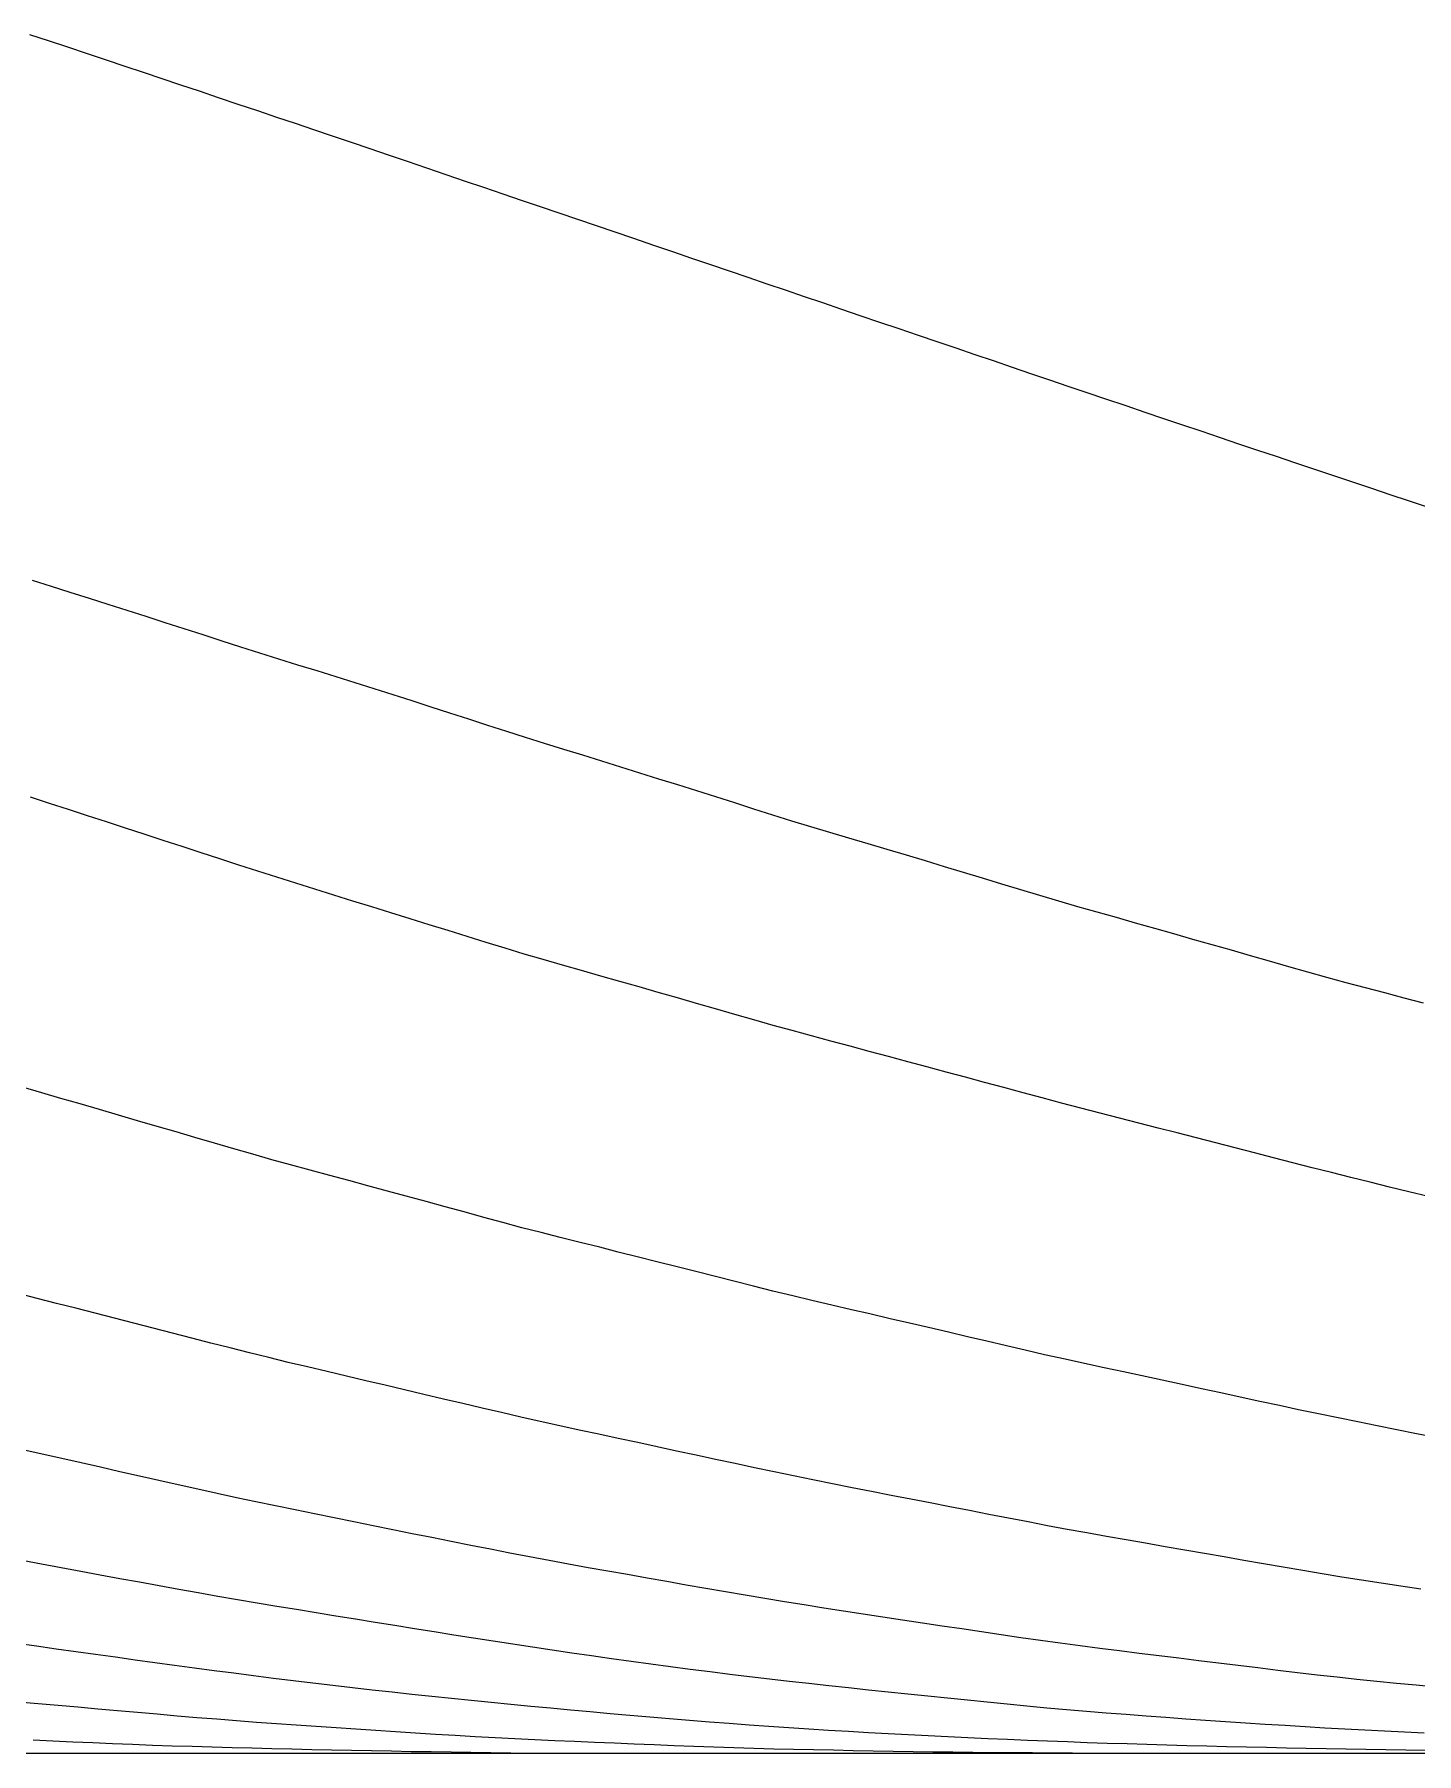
# Model space of a CAD drawing. Extents: x -4 to 218, y -16 to 16.
# Drawn here: x 44.63 to 51.57, y -15.92 to -7.29 of the extents above; entities that cross this region are included whole.
import ezdxf

# ---------------------------------------------------------------- set-up
doc = ezdxf.new("R2010")
doc.units = 0
doc.header["$MEASUREMENT"] = 0
doc.layers.add('Waterlines', color=7, linetype='Continuous')

msp = doc.modelspace()

# ---------------------------------------------------------------- linework, layer by layer
at = {"layer": 'Waterlines', "color": 135}
for points in [[(44.60697, -7.28727), (44.69991, -7.31805), (44.79795, -7.35059), (44.89631, -7.38331), (44.99146, -7.41503), (45.08482, -7.44621), (45.17746, -7.4772), (45.27069, -7.50845), (45.36415, -7.53982), (45.45827, -7.57145), (45.55321, -7.6034), (45.65305, -7.63704), (45.75096, -7.67007), (45.84592, -7.70214), (45.93969, -7.73384), (46.03194, -7.76505), (46.1257, -7.79679), (46.22165, -7.8293), (46.3146, -7.86082), (46.40655, -7.892), (46.50274, -7.92465), (46.60031, -7.95778), (46.69595, -7.99027), (46.79397, -8.02358), (46.88625, -8.05495), (46.98249, -8.08768), (47.07527, -8.11924), (47.1705, -8.15164), (47.26365, -8.18334), (47.35814, -8.21551), (47.45148, -8.24728), (47.54595, -8.27945), (47.63888, -8.31109), (47.73849, -8.34502), (47.83535, -8.378), (47.93034, -8.41035), (48.02472, -8.4425), (48.11977, -8.47487), (48.21276, -8.50654), (48.30849, -8.53914), (48.40014, -8.57035), (48.49593, -8.60296), (48.58775, -8.63422), (48.68363, -8.66686), (48.77565, -8.69818), (48.87436, -8.73176), (48.97093, -8.76462), (49.06833, -8.79774), (49.16223, -8.82967), (49.25715, -8.86193), (49.35184, -8.89411), (49.44457, -8.92561), (49.54, -8.95801), (49.63221, -8.9893), (49.72811, -9.02184), (49.82006, -9.05302), (49.91568, -9.08542), (50.00891, -9.117), (50.11044, -9.15137), (50.20551, -9.18353), (50.30009, -9.2155), (50.39507, -9.24758), (50.4873, -9.27871), (50.58402, -9.31132), (50.67656, -9.34249), (50.77158, -9.37447), (50.86513, -9.40591), (50.95768, -9.43699), (51.05372, -9.46919), (51.15389, -9.50273), (51.2496, -9.53471), (51.34378, -9.56614), (51.43688, -9.59714), (51.53348, -9.62925), (51.62794, -9.66059)], [(51.60452, -12.15236), (51.50789, -12.1266), (51.41136, -12.10088), (51.31458, -12.07511), (51.21781, -12.04936), (51.12043, -12.02339), (51.02502, -11.99619), (50.9288, -11.96875), (50.83262, -11.94132), (50.73669, -11.91397), (50.64053, -11.88657), (50.54437, -11.85918), (50.44803, -11.83176), (50.35192, -11.80443), (50.25579, -11.77712), (50.15937, -11.74978), (50.06322, -11.72259), (49.96675, -11.69546), (49.87035, -11.66831), (49.77432, -11.6405), (49.67866, -11.61192), (49.58297, -11.58298), (49.48745, -11.55396), (49.39168, -11.52484), (49.29601, -11.49579), (49.20018, -11.46676), (49.10472, -11.43796), (49.00885, -11.40921), (48.91291, -11.38062), (48.81703, -11.35217), (48.72088, -11.3237), (48.62497, -11.29528), (48.52935, -11.2668), (48.43361, -11.23788), (48.33774, -11.20803), (48.24285, -11.17753), (48.14758, -11.14679), (48.05276, -11.11654), (47.95733, -11.08634), (47.86195, -11.05632), (47.76636, -11.02633), (47.67101, -10.9965), (47.57569, -10.96675), (47.48001, -10.93696), (47.38462, -10.90734), (47.28875, -10.87767), (47.19285, -10.84819), (47.09745, -10.81875), (47.00247, -10.78826), (46.90736, -10.75737), (46.81254, -10.72652), (46.71736, -10.6956), (46.6223, -10.66482), (46.52725, -10.63419), (46.43191, -10.60367), (46.33646, -10.57336), (46.24097, -10.54333), (46.14558, -10.51355), (46.04983, -10.48384), (45.95433, -10.45432), (45.85888, -10.42482), (45.7632, -10.39509), (45.66795, -10.36488), (45.57293, -10.33383), (45.4781, -10.30282), (45.38296, -10.27204), (45.28781, -10.24146), (45.1927, -10.21099), (45.09738, -10.18054), (45.00185, -10.15008), (44.90691, -10.11985), (44.81128, -10.08944), (44.71638, -10.0593), (44.62064, -10.02895)], [(51.6296, -13.12298), (51.53198, -13.09907), (51.43518, -13.0753), (51.33791, -13.05134), (51.24073, -13.02728), (51.14366, -13.00309), (51.04689, -12.97874), (50.94985, -12.95405), (50.85294, -12.92912), (50.75631, -12.90409), (50.65947, -12.87893), (50.56275, -12.85384), (50.466, -12.82883), (50.36893, -12.80379), (50.27237, -12.7789), (50.1753, -12.75388), (50.07868, -12.72895), (49.98172, -12.70388), (49.88499, -12.67879), (49.78814, -12.65352), (49.69149, -12.62806), (49.59452, -12.6022), (49.49789, -12.57615), (49.40161, -12.55008), (49.30508, -12.52397), (49.2089, -12.49803), (49.11225, -12.47202), (49.01564, -12.44605), (48.91901, -12.42008), (48.82232, -12.3941), (48.72593, -12.36819), (48.62921, -12.34216), (48.53275, -12.31615), (48.43584, -12.28992), (48.33952, -12.26352), (48.24312, -12.23624), (48.14717, -12.20863), (48.05138, -12.18109), (47.95524, -12.15347), (47.8591, -12.12587), (47.763, -12.09829), (47.66696, -12.07074), (47.57072, -12.04314), (47.47451, -12.01555), (47.37845, -11.98802), (47.28222, -11.96045), (47.18587, -11.93287), (47.08931, -11.90529), (46.99414, -11.87618), (46.89839, -11.84654), (46.80317, -11.81704), (46.70787, -11.78751), (46.61229, -11.75788), (46.51677, -11.72827), (46.42125, -11.69863), (46.32566, -11.66897), (46.23026, -11.63934), (46.13461, -11.60961), (46.03906, -11.57987), (45.94338, -11.54997), (45.84807, -11.51998), (45.75286, -11.48963), (45.65747, -11.45874), (45.56245, -11.42763), (45.46749, -11.39646), (45.37281, -11.36543), (45.27785, -11.33439), (45.18272, -11.30338), (45.08761, -11.27243), (44.9925, -11.24153), (44.89741, -11.21066), (44.80223, -11.17979), (44.70703, -11.14894), (44.61205, -11.11818)], [(51.66786, -14.33352), (51.56941, -14.31386), (51.47079, -14.2941), (51.37256, -14.27436), (51.27487, -14.25462), (51.17684, -14.23466), (51.07743, -14.2142), (50.97716, -14.1932), (50.88266, -14.17306), (50.78358, -14.1517), (50.68415, -14.13019), (50.58741, -14.10926), (50.49134, -14.08849), (50.39316, -14.06726), (50.29301, -14.0456), (50.19348, -14.02406), (50.09924, -14.00365), (50.00187, -13.98253), (49.90356, -13.96117), (49.80599, -13.93988), (49.70288, -13.9171), (49.60525, -13.89459), (49.51157, -13.87263), (49.41251, -13.84947), (49.31575, -13.82689), (49.22084, -13.80475), (49.12022, -13.78129), (49.02489, -13.75908), (48.92769, -13.73643), (48.82614, -13.71277), (48.73317, -13.69111), (48.63444, -13.6681), (48.53435, -13.64478), (48.43819, -13.62234), (48.33884, -13.59789), (48.24164, -13.57321), (48.1488, -13.54969), (48.05108, -13.52497), (47.95148, -13.49979), (47.85775, -13.4761), (47.75647, -13.45052), (47.66386, -13.42714), (47.56234, -13.40152), (47.46904, -13.37799), (47.37072, -13.3532), (47.27099, -13.3281), (47.17463, -13.30388), (47.07878, -13.27965), (46.98347, -13.25375), (46.88724, -13.22754), (46.78825, -13.20056), (46.69252, -13.17447), (46.59715, -13.14847), (46.49741, -13.12129), (46.40444, -13.09594), (46.30452, -13.06872), (46.2103, -13.04305), (46.11347, -13.01668), (46.01482, -12.98983), (45.91749, -12.96339), (45.82349, -12.93789), (45.72693, -12.91068), (45.63166, -12.88311), (45.5345, -12.85486), (45.43686, -12.82643), (45.34208, -12.7988), (45.24684, -12.77102), (45.14888, -12.74244), (45.0539, -12.71472), (44.95797, -12.68672), (44.86012, -12.65817), (44.76328, -12.62993), (44.66782, -12.60211), (44.57178, -12.57408)], [(51.59137, -15.0947), (51.49236, -15.07975), (51.39329, -15.0647), (51.29453, -15.0494), (51.19587, -15.03359), (51.09717, -15.01727), (50.99897, -15.0007), (50.90027, -14.98386), (50.80151, -14.96688), (50.70291, -14.94985), (50.60459, -14.93281), (50.50616, -14.91571), (50.40731, -14.8985), (50.30892, -14.88137), (50.21028, -14.8642), (50.11169, -14.84702), (50.01301, -14.82968), (49.91486, -14.81213), (49.81656, -14.79412), (49.71831, -14.77573), (49.6199, -14.757), (49.52181, -14.73815), (49.42361, -14.71915), (49.32542, -14.70007), (49.22749, -14.68098), (49.12911, -14.66176), (49.03091, -14.64258), (48.93278, -14.62343), (48.83449, -14.60427), (48.73654, -14.58511), (48.63826, -14.56567), (48.54012, -14.54593), (48.4424, -14.52591), (48.34436, -14.50546), (48.24668, -14.48484), (48.14893, -14.46402), (48.05107, -14.44306), (47.95332, -14.42204), (47.8555, -14.40094), (47.75791, -14.37987), (47.65992, -14.35872), (47.56209, -14.33766), (47.46419, -14.31665), (47.36662, -14.29563), (47.26892, -14.27431), (47.17109, -14.25256), (47.07364, -14.23048), (46.9762, -14.20805), (46.87902, -14.18545), (46.78167, -14.16266), (46.68426, -14.13975), (46.58693, -14.11678), (46.4896, -14.09376), (46.39239, -14.07074), (46.29467, -14.0476), (46.1976, -14.02464), (46.10005, -14.00166), (46.00279, -13.9788), (45.90553, -13.95569), (45.80811, -13.932), (45.7113, -13.90792), (45.61432, -13.88344), (45.51751, -13.8588), (45.42059, -13.83401), (45.32371, -13.80913), (45.22693, -13.78423), (45.13039, -13.75934), (45.03307, -13.73423), (44.93641, -13.70928), (44.83939, -13.68426), (44.74263, -13.65936), (44.64563, -13.63451), (44.54866, -13.60956)], [(51.66896, -15.58682), (51.56927, -15.57712), (51.4697, -15.56758), (51.3702, -15.55791), (51.27079, -15.5477), (51.17147, -15.53687), (51.07198, -15.52556), (50.97264, -15.51396), (50.87366, -15.5022), (50.77431, -15.49027), (50.67508, -15.47825), (50.57562, -15.46611), (50.47665, -15.45395), (50.37733, -15.44168), (50.27798, -15.42934), (50.17855, -15.41692), (50.0794, -15.40446), (49.98016, -15.3919), (49.88091, -15.37923), (49.78146, -15.36635), (49.68235, -15.35301), (49.5834, -15.33841), (49.48444, -15.32361), (49.38568, -15.30896), (49.28708, -15.29434), (49.18802, -15.27961), (49.0891, -15.26484), (48.99026, -15.25001), (48.89146, -15.23509), (48.79252, -15.22003), (48.69353, -15.20482), (48.59458, -15.18944), (48.49593, -15.1739), (48.39718, -15.15806), (48.29806, -15.14182), (48.19978, -15.12536), (48.10109, -15.10848), (48.00271, -15.09133), (47.9039, -15.07383), (47.80548, -15.05624), (47.70689, -15.03862), (47.6088, -15.02132), (47.51014, -15.00408), (47.41137, -14.98667), (47.31305, -14.96895), (47.21489, -14.95082), (47.11684, -14.93228), (47.01865, -14.91335), (46.92052, -14.89417), (46.82228, -14.87478), (46.72421, -14.85528), (46.62594, -14.83563), (46.52795, -14.81596), (46.43001, -14.79622), (46.33201, -14.77641), (46.23398, -14.75655), (46.13596, -14.73666), (46.03778, -14.7167), (45.93987, -14.6968), (45.84155, -14.67687), (45.74327, -14.6568), (45.64628, -14.63545), (45.54873, -14.61378), (45.45128, -14.59205), (45.35339, -14.57017), (45.2559, -14.54835), (45.15824, -14.52645), (45.06065, -14.50453), (44.96305, -14.48258), (44.86547, -14.4606), (44.76793, -14.43858), (44.67041, -14.41651), (44.57293, -14.39439)], [(51.60946, -15.81836), (51.50972, -15.81342), (51.40967, -15.8083), (51.3102, -15.80302), (51.21011, -15.79753), (51.11045, -15.79186), (51.01054, -15.78596), (50.91061, -15.77985), (50.81101, -15.77356), (50.71099, -15.76706), (50.61115, -15.76039), (50.51146, -15.75354), (50.41172, -15.74652), (50.31207, -15.73932), (50.21237, -15.73193), (50.11224, -15.72431), (50.01249, -15.71651), (49.91301, -15.70849), (49.8134, -15.70017), (49.71363, -15.69145), (49.61387, -15.68222), (49.51432, -15.67244), (49.41482, -15.66228), (49.31551, -15.65206), (49.21603, -15.64192), (49.11655, -15.63182), (49.0171, -15.62168), (48.9176, -15.61145), (48.81826, -15.60111), (48.71897, -15.59061), (48.61948, -15.57991), (48.52001, -15.569), (48.42048, -15.55782), (48.32125, -15.54639), (48.22194, -15.53465), (48.12254, -15.52258), (48.02337, -15.51023), (47.924, -15.49753), (47.82501, -15.48457), (47.72597, -15.47129), (47.62672, -15.4577), (47.52783, -15.44386), (47.42865, -15.42971), (47.32977, -15.41535), (47.23093, -15.40075), (47.13193, -15.3859), (47.03293, -15.37084), (46.93454, -15.35567), (46.83553, -15.34026), (46.73656, -15.3247), (46.63795, -15.30909), (46.53926, -15.29336), (46.44057, -15.27753), (46.34168, -15.2616), (46.24287, -15.24559), (46.14407, -15.22953), (46.04544, -15.21344), (45.94653, -15.19726), (45.84763, -15.1811), (45.74871, -15.16501), (45.6506, -15.1481), (45.5523, -15.13079), (45.45398, -15.11331), (45.35557, -15.09567), (45.25727, -15.07793), (45.15867, -15.06001), (45.06038, -15.04203), (44.96194, -15.0239), (44.86373, -15.00569), (44.76517, -14.98729), (44.66702, -14.96882), (44.56873, -14.95018)], [(51.61669, -15.90386), (51.51663, -15.90243), (51.41652, -15.90094), (51.31659, -15.89937), (51.21693, -15.89772), (51.11683, -15.89598), (51.01656, -15.89414), (50.91686, -15.8922), (50.81666, -15.89014), (50.71697, -15.88797), (50.61674, -15.88566), (50.51678, -15.88323), (50.41703, -15.88065), (50.31672, -15.87791), (50.21676, -15.87503), (50.11701, -15.87199), (50.01688, -15.86878), (49.91706, -15.86541), (49.8172, -15.86187), (49.71697, -15.85813), (49.61752, -15.85423), (49.51724, -15.85011), (49.4172, -15.84581), (49.31752, -15.84131), (49.21759, -15.8366), (49.1176, -15.83167), (49.01797, -15.82654), (48.918, -15.82116), (48.81818, -15.81555), (48.7183, -15.80969), (48.61831, -15.80358), (48.5189, -15.79726), (48.41895, -15.79064), (48.31885, -15.78376), (48.21947, -15.77666), (48.11965, -15.76927), (48.02007, -15.76165), (47.92011, -15.75376), (47.82041, -15.74566), (47.7209, -15.73736), (47.62119, -15.72883), (47.52155, -15.72011), (47.42197, -15.7112), (47.32212, -15.70208), (47.22298, -15.69284), (47.12304, -15.68335), (47.02362, -15.67375), (46.92389, -15.66395), (46.82446, -15.65401), (46.72513, -15.64389), (46.62567, -15.63355), (46.52639, -15.62301), (46.42692, -15.61222), (46.32742, -15.60119), (46.22808, -15.58992), (46.12885, -15.57842), (46.02955, -15.56664), (45.9305, -15.55464), (45.83077, -15.5423), (45.73174, -15.52979), (45.6326, -15.51701), (45.5334, -15.504), (45.43431, -15.49082), (45.33512, -15.47746), (45.23618, -15.464), (45.13702, -15.45039), (45.03783, -15.43666), (44.93844, -15.42282), (44.83956, -15.40899), (44.74069, -15.39513), (44.64138, -15.38123), (44.54208, -15.36751)], [(51.64251, -15.92031), (51.54307, -15.92031), (51.44293, -15.92031), (51.34297, -15.92031), (51.24275, -15.92031), (51.1428, -15.92031), (51.04282, -15.92031), (50.94273, -15.92031), (50.84261, -15.92031), (50.74281, -15.92031), (50.64272, -15.92031), (50.54277, -15.92031), (50.44279, -15.92031), (50.34261, -15.92031), (50.24273, -15.92031), (50.14266, -15.92031), (50.03591, -15.92031), (49.94269, -15.91957), (49.84274, -15.91878), (49.74255, -15.91799), (49.64231, -15.9172), (49.54229, -15.91642), (49.44231, -15.91565), (49.34207, -15.91478), (49.2425, -15.9137), (49.14252, -15.91235), (49.04224, -15.91082), (48.94258, -15.90917), (48.84255, -15.90742), (48.74233, -15.90557), (48.64281, -15.90364), (48.54288, -15.9016), (48.44274, -15.89944), (48.34283, -15.89714), (48.24246, -15.89464), (48.14273, -15.89185), (48.04259, -15.88862), (47.94262, -15.88494), (47.84273, -15.88092), (47.74289, -15.8768), (47.64291, -15.87269), (47.54314, -15.86857), (47.4431, -15.86439), (47.34331, -15.86013), (47.24316, -15.85574), (47.14339, -15.85118), (47.04348, -15.84633), (46.94378, -15.84114), (46.84388, -15.8356), (46.74383, -15.82975), (46.64418, -15.82373), (46.54453, -15.81755), (46.44455, -15.81123), (46.34497, -15.8048), (46.24482, -15.79822), (46.14548, -15.79156), (46.04554, -15.78473), (45.94561, -15.77775), (45.84624, -15.77065), (45.74639, -15.76332), (45.6464, -15.75575), (45.54688, -15.74794), (45.44719, -15.73983), (45.34738, -15.73145), (45.24773, -15.72285), (45.14818, -15.71408), (45.04855, -15.70521), (44.94876, -15.69634), (44.84922, -15.68766), (44.74954, -15.67906), (44.65017, -15.67037), (44.55046, -15.66138)], [(51.62336, -15.92031), (51.52318, -15.92031), (51.42336, -15.92031), (51.32331, -15.92031), (51.22316, -15.92031), (51.12349, -15.92031), (51.02343, -15.92031), (50.92347, -15.92031), (50.82335, -15.92031), (50.72329, -15.92031), (50.62335, -15.92031), (50.52332, -15.92031), (50.42348, -15.92031), (50.32337, -15.92031), (50.22332, -15.92031), (50.12334, -15.92031), (50.02343, -15.92031), (49.92337, -15.92031), (49.82319, -15.92031), (49.7235, -15.92031), (49.62337, -15.92031), (49.52308, -15.92031), (49.42328, -15.92031), (49.32322, -15.92031), (49.22292, -15.92031), (49.12338, -15.92031), (49.02313, -15.92031), (48.92305, -15.92031), (48.82322, -15.92031), (48.72313, -15.92031), (48.62313, -15.92031), (48.52312, -15.92031), (48.423, -15.92031), (48.32335, -15.92031), (48.22316, -15.92031), (48.12325, -15.92031), (48.0232, -15.92031), (47.92324, -15.92031), (47.82326, -15.92031), (47.72319, -15.92031), (47.62307, -15.92031), (47.52308, -15.92031), (47.4231, -15.92031), (47.32303, -15.92031), (47.22299, -15.92031), (47.18555, -15.92031), (47.12248, -15.91926), (47.02266, -15.91776), (46.92268, -15.91639), (46.82289, -15.91504), (46.7229, -15.91363), (46.62327, -15.91214), (46.52304, -15.91055), (46.4231, -15.90884), (46.32309, -15.907), (46.22311, -15.90501), (46.12329, -15.90288), (46.02312, -15.9006), (45.92345, -15.89823), (45.82341, -15.89575), (45.72326, -15.8932), (45.62336, -15.89059), (45.52302, -15.88792), (45.42301, -15.88526), (45.32264, -15.8827), (45.22308, -15.87948), (45.12306, -15.87515), (45.02335, -15.87079), (44.92379, -15.86649), (44.82378, -15.86216), (44.72395, -15.8578), (44.62399, -15.85338)], [(51.65994, -15.92031), (51.55956, -15.92031), (51.45944, -15.92031), (51.3591, -15.92031), (51.25917, -15.92031), (51.15884, -15.92031), (51.0597, -15.92031), (50.95906, -15.92031), (50.8587, -15.92031), (50.75893, -15.92031), (50.65869, -15.92031), (50.55815, -15.92031), (50.4579, -15.92031), (50.35827, -15.92031), (50.25855, -15.92031), (50.15852, -15.92031), (50.05753, -15.92031), (49.95818, -15.92031), (49.85821, -15.92031), (49.75794, -15.92031), (49.65826, -15.92031), (49.5579, -15.92031), (49.45795, -15.92031), (49.35819, -15.92031), (49.25813, -15.92031), (49.15807, -15.92031), (49.05814, -15.92031), (48.95787, -15.92031), (48.85756, -15.92031), (48.75743, -15.92031), (48.65754, -15.92031), (48.55754, -15.92031), (48.45748, -15.92031), (48.35687, -15.92031), (48.25705, -15.92031), (48.15734, -15.92031), (48.05703, -15.92031), (47.95709, -15.92031), (47.85683, -15.92031), (47.75703, -15.92031), (47.65699, -15.92031), (47.5566, -15.92031), (47.4571, -15.92031), (47.35661, -15.92031), (47.25692, -15.92031), (47.15675, -15.92031), (47.05636, -15.92031), (46.95592, -15.92031), (46.85645, -15.92031), (46.7566, -15.92031), (46.65628, -15.92031), (46.55647, -15.92031), (46.45609, -15.92031), (46.35608, -15.92031), (46.25613, -15.92031), (46.15595, -15.92031), (46.05625, -15.92031), (45.95589, -15.92031), (45.85588, -15.92031), (45.75558, -15.92031), (45.65557, -15.92031), (45.55545, -15.92031), (45.45547, -15.92031), (45.35571, -15.92031), (45.25537, -15.92031), (45.15547, -15.92031), (45.05527, -15.92031), (44.95538, -15.92031), (44.85502, -15.92031), (44.755, -15.92031), (44.65522, -15.92031), (44.55507, -15.92031)], [(51.6587, -15.92031), (51.55875, -15.92031), (51.45993, -15.92031), (51.35911, -15.92031), (51.25847, -15.92031), (51.15835, -15.92031), (51.05911, -15.92031), (50.9591, -15.92031), (50.85839, -15.92031), (50.75815, -15.92031), (50.65823, -15.92031), (50.55891, -15.92031), (50.45843, -15.92031), (50.35795, -15.92031), (50.25868, -15.92031), (50.15822, -15.92031), (50.05828, -15.92031), (49.95779, -15.92031), (49.85764, -15.92031), (49.75839, -15.92031), (49.65798, -15.92031), (49.55742, -15.92031), (49.45769, -15.92031), (49.35743, -15.92031), (49.25792, -15.92031), (49.15733, -15.92031), (49.057, -15.92031), (48.9577, -15.92031), (48.85775, -15.92031), (48.75748, -15.92031), (48.65654, -15.92031), (48.55728, -15.92031), (48.45756, -15.92031), (48.35739, -15.92031), (48.25663, -15.92031), (48.15596, -15.92031), (48.05696, -15.92031), (47.95708, -15.92031), (47.85651, -15.92031), (47.75642, -15.92031), (47.65617, -15.92031), (47.55708, -15.92031), (47.45649, -15.92031), (47.35592, -15.92031), (47.25698, -15.92031), (47.1566, -15.92031), (47.05639, -15.92031), (46.95544, -15.92031), (46.85617, -15.92031), (46.75737, -15.92031), (46.65614, -15.92031), (46.55564, -15.92031), (46.45493, -15.92031), (46.35586, -15.92031), (46.25648, -15.92031), (46.15555, -15.92031), (46.0552, -15.92031), (45.95481, -15.92031), (45.85591, -15.92031), (45.75546, -15.92031), (45.65508, -15.92031), (45.55553, -15.92031), (45.45509, -15.92031), (45.35525, -15.92031), (45.25485, -15.92031), (45.15467, -15.92031), (45.05622, -15.92031), (44.95521, -15.92031), (44.8546, -15.92031), (44.75439, -15.92031), (44.65438, -15.92031), (44.55515, -15.92031)], [(51.65915, -15.92031), (51.55906, -15.92031), (51.45909, -15.92031), (51.35931, -15.92031), (51.25906, -15.92031), (51.15934, -15.92031), (51.05928, -15.92031), (50.95916, -15.92031), (50.8591, -15.92031), (50.75917, -15.92031), (50.65914, -15.92031), (50.55925, -15.92031), (50.45916, -15.92031), (50.3592, -15.92031), (50.25915, -15.92031), (50.15926, -15.92031), (50.05917, -15.92031), (49.95911, -15.92031), (49.85908, -15.92031), (49.75915, -15.92031), (49.65898, -15.92031), (49.55929, -15.92031), (49.45905, -15.92031), (49.35895, -15.92031), (49.25924, -15.92031), (49.15908, -15.92031), (49.059, -15.92031), (48.95904, -15.92031), (48.85912, -15.92031), (48.7593, -15.92031), (48.65913, -15.92031), (48.55917, -15.92031), (48.45893, -15.92031), (48.35908, -15.92031), (48.25908, -15.92031), (48.15897, -15.92031), (48.05909, -15.92031), (47.95912, -15.92031), (47.85915, -15.92031), (47.75909, -15.92031), (47.65887, -15.92031), (47.55906, -15.92031), (47.45877, -15.92031), (47.35888, -15.92031), (47.25908, -15.92031), (47.15875, -15.92031), (47.05858, -15.92031), (46.95872, -15.92031), (46.85857, -15.92031), (46.75854, -15.92031), (46.65862, -15.92031), (46.55875, -15.92031), (46.45869, -15.92031), (46.35868, -15.92031), (46.25884, -15.92031), (46.15869, -15.92031), (46.05892, -15.92031), (45.95911, -15.92031), (45.85865, -15.92031), (45.75894, -15.92031), (45.65905, -15.92031), (45.55918, -15.92031), (45.45902, -15.92031), (45.35886, -15.92031), (45.25908, -15.92031), (45.15899, -15.92031), (45.05898, -15.92031), (44.95903, -15.92031), (44.85904, -15.92031), (44.75883, -15.92031), (44.65886, -15.92031), (44.55899, -15.92031)], [(51.66107, -15.92031), (51.56088, -15.92031), (51.46071, -15.92031), (51.36119, -15.92031), (51.26094, -15.92031), (51.16078, -15.92031), (51.06081, -15.92031), (50.96067, -15.92031), (50.86066, -15.92031), (50.76039, -15.92031), (50.66035, -15.92031), (50.5606, -15.92031), (50.46046, -15.92031), (50.36071, -15.92031), (50.26083, -15.92031), (50.16047, -15.92031), (50.06066, -15.92031), (49.96054, -15.92031), (49.86055, -15.92031), (49.76095, -15.92031), (49.66047, -15.92031), (49.56131, -15.92031), (49.46097, -15.92031), (49.36067, -15.92031), (49.26081, -15.92031), (49.16127, -15.92031), (49.06097, -15.92031), (48.9606, -15.92031), (48.86127, -15.92031), (48.76084, -15.92031), (48.6609, -15.92031), (48.56096, -15.92031), (48.46099, -15.92031), (48.36095, -15.92031), (48.26038, -15.92031), (48.16092, -15.92031), (48.06092, -15.92031), (47.96094, -15.92031), (47.86076, -15.92031), (47.76075, -15.92031), (47.66087, -15.92031), (47.56055, -15.92031), (47.46104, -15.92031), (47.36067, -15.92031), (47.26091, -15.92031), (47.16066, -15.92031), (47.06096, -15.92031), (46.9609, -15.92031), (46.86081, -15.92031), (46.7606, -15.92031), (46.66084, -15.92031), (46.56092, -15.92031), (46.46067, -15.92031), (46.36081, -15.92031), (46.26054, -15.92031), (46.16106, -15.92031), (46.06077, -15.92031), (45.96098, -15.92031), (45.86063, -15.92031), (45.76099, -15.92031), (45.66092, -15.92031), (45.56053, -15.92031), (45.46137, -15.92031), (45.36097, -15.92031), (45.26077, -15.92031), (45.16082, -15.92031), (45.06128, -15.92031), (44.96097, -15.92031), (44.86087, -15.92031), (44.76047, -15.92031), (44.6608, -15.92031), (44.56087, -15.92031)], [(51.57843, -15.92031), (51.47829, -15.92031), (51.37799, -15.92031), (51.27887, -15.92031), (51.17844, -15.92031), (51.07795, -15.92031), (50.97762, -15.92031), (50.8778, -15.92031), (50.77829, -15.92031), (50.6776, -15.92031), (50.57715, -15.92031), (50.47853, -15.92031), (50.37788, -15.92031), (50.27728, -15.92031), (50.17665, -15.92031), (50.07788, -15.92031), (49.97781, -15.92031), (49.87728, -15.92031), (49.77766, -15.92031), (49.6778, -15.92031), (49.5772, -15.92031), (49.47705, -15.92031), (49.37658, -15.92031), (49.27756, -15.92031), (49.17684, -15.92031), (49.07721, -15.92031), (48.97844, -15.92031), (48.87737, -15.92031), (48.77642, -15.92031), (48.67677, -15.92031), (48.57748, -15.92031), (48.47723, -15.92031), (48.37609, -15.92031), (48.27689, -15.92031), (48.17746, -15.92031), (48.07677, -15.92031), (47.97606, -15.92031), (47.87583, -15.92031), (47.77691, -15.92031), (47.67628, -15.92031), (47.57621, -15.92031), (47.47733, -15.92031), (47.37664, -15.92031), (47.27587, -15.92031), (47.17641, -15.92031), (47.0766, -15.92031), (46.9762, -15.92031), (46.87539, -15.92031), (46.77621, -15.92031), (46.67723, -15.92031), (46.5761, -15.92031), (46.47522, -15.92031), (46.37552, -15.92031), (46.27658, -15.92031), (46.17584, -15.92031), (46.07501, -15.92031), (45.97593, -15.92031), (45.87638, -15.92031), (45.77517, -15.92031), (45.67575, -15.92031), (45.57575, -15.92031), (45.47589, -15.92031), (45.37501, -15.92031), (45.27487, -15.92031), (45.1758, -15.92031), (45.07547, -15.92031), (44.97446, -15.92031), (44.87585, -15.92031), (44.77602, -15.92031), (44.67504, -15.92031), (44.57374, -15.92031)], [(51.57631, -15.92031), (51.47646, -15.92031), (51.37647, -15.92031), (51.2762, -15.92031), (51.17648, -15.92031), (51.07609, -15.92031), (50.97645, -15.92031), (50.87598, -15.92031), (50.77626, -15.92031), (50.67614, -15.92031), (50.576, -15.92031), (50.47614, -15.92031), (50.37626, -15.92031), (50.27619, -15.92031), (50.17591, -15.92031), (50.07599, -15.92031), (49.97604, -15.92031), (49.87582, -15.92031), (49.77604, -15.92031), (49.67604, -15.92031), (49.57602, -15.92031), (49.47588, -15.92031), (49.3758, -15.92031), (49.27572, -15.92031), (49.17585, -15.92031), (49.0757, -15.92031), (48.9758, -15.92031), (48.87578, -15.92031), (48.77587, -15.92031), (48.67561, -15.92031), (48.57554, -15.92031), (48.47562, -15.92031), (48.37556, -15.92031), (48.27564, -15.92031), (48.17573, -15.92031), (48.07525, -15.92031), (47.97548, -15.92031), (47.8756, -15.92031), (47.7756, -15.92031), (47.67534, -15.92031), (47.57557, -15.92031), (47.4756, -15.92031), (47.37539, -15.92031), (47.27549, -15.92031), (47.17521, -15.92031), (47.07547, -15.92031), (46.97522, -15.92031), (46.87512, -15.92031), (46.77515, -15.92031), (46.67536, -15.92031), (46.57518, -15.92031), (46.47505, -15.92031), (46.375, -15.92031), (46.27512, -15.92031), (46.17476, -15.92031), (46.07508, -15.92031), (45.97514, -15.92031), (45.87476, -15.92031), (45.7751, -15.92031), (45.67493, -15.92031), (45.57479, -15.92031), (45.4749, -15.92031), (45.37481, -15.92031), (45.27489, -15.92031), (45.17497, -15.92031), (45.07482, -15.92031), (44.97489, -15.92031), (44.87491, -15.92031), (44.77478, -15.92031), (44.67489, -15.92031), (44.57484, -15.92031)], [(51.59688, -15.92031), (51.49632, -15.92031), (51.39635, -15.92031), (51.29601, -15.92031), (51.19599, -15.92031), (51.09639, -15.92031), (50.99634, -15.92031), (50.89612, -15.92031), (50.79583, -15.92031), (50.69563, -15.92031), (50.59529, -15.92031), (50.49581, -15.92031), (50.39552, -15.92031), (50.29555, -15.92031), (50.19526, -15.92031), (50.0951, -15.92031), (49.99545, -15.92031), (49.89545, -15.92031), (49.79509, -15.92031), (49.69465, -15.92031), (49.59527, -15.92031), (49.49503, -15.92031), (49.39443, -15.92031), (49.29449, -15.92031), (49.19462, -15.92031), (49.09436, -15.92031), (48.99351, -15.92031), (48.8945, -15.92031), (48.79419, -15.92031), (48.69382, -15.92031), (48.59346, -15.92031), (48.49347, -15.92031), (48.39355, -15.92031), (48.29322, -15.92031), (48.19342, -15.92031), (48.09337, -15.92031), (47.99315, -15.92031), (47.89309, -15.92031), (47.79308, -15.92031), (47.69274, -15.92031), (47.59333, -15.92031), (47.49315, -15.92031), (47.39271, -15.92031), (47.29247, -15.92031), (47.19259, -15.92031), (47.09285, -15.92031), (46.9925, -15.92031), (46.89244, -15.92031), (46.79258, -15.92031), (46.69231, -15.92031), (46.59214, -15.92031), (46.49173, -15.92031), (46.39207, -15.92031), (46.29214, -15.92031), (46.19184, -15.92031), (46.09176, -15.92031), (45.99147, -15.92031), (45.89156, -15.92031), (45.79148, -15.92031), (45.69165, -15.92031), (45.5916, -15.92031), (45.49091, -15.92031), (45.39082, -15.92031), (45.29049, -15.92031), (45.19081, -15.92031), (45.09117, -15.92031), (44.99073, -15.92031), (44.89046, -15.92031), (44.78994, -15.92031), (44.69037, -15.92031), (44.59061, -15.92031)], [(51.60126, -15.92031), (51.50117, -15.92031), (51.40116, -15.92031), (51.30121, -15.92031), (51.20107, -15.92031), (51.10131, -15.92031), (51.00101, -15.92031), (50.9011, -15.92031), (50.80122, -15.92031), (50.70136, -15.92031), (50.601, -15.92031), (50.50133, -15.92031), (50.40093, -15.92031), (50.30101, -15.92031), (50.20122, -15.92031), (50.10107, -15.92031), (50.00102, -15.92031), (49.90104, -15.92031), (49.80122, -15.92031), (49.70107, -15.92031), (49.60118, -15.92031), (49.50117, -15.92031), (49.40108, -15.92031), (49.30096, -15.92031), (49.20129, -15.92031), (49.10105, -15.92031), (49.00118, -15.92031), (48.90111, -15.92031), (48.80101, -15.92031), (48.70115, -15.92031), (48.60109, -15.92031), (48.50094, -15.92031), (48.40102, -15.92031), (48.30111, -15.92031), (48.20113, -15.92031), (48.10107, -15.92031), (48.00093, -15.92031), (47.90139, -15.92031), (47.80102, -15.92031), (47.70112, -15.92031), (47.60083, -15.92031), (47.50117, -15.92031), (47.40096, -15.92031), (47.30096, -15.92031), (47.20089, -15.92031), (47.10109, -15.92031), (47.00115, -15.92031), (46.90095, -15.92031), (46.80098, -15.92031), (46.70079, -15.92031), (46.60108, -15.92031), (46.50089, -15.92031), (46.40089, -15.92031), (46.30081, -15.92031), (46.20091, -15.92031), (46.10087, -15.92031), (46.00076, -15.92031), (45.90067, -15.92031), (45.80103, -15.92031), (45.70089, -15.92031), (45.60097, -15.92031), (45.50089, -15.92031), (45.40081, -15.92031), (45.30091, -15.92031), (45.20092, -15.92031), (45.10083, -15.92031), (45.00115, -15.92031), (44.90078, -15.92031), (44.80104, -15.92031), (44.70084, -15.92031), (44.60084, -15.92031)], [(51.6079, -15.92031), (51.50804, -15.92031), (51.40785, -15.92031), (51.30814, -15.92031), (51.20782, -15.92031), (51.10773, -15.92031), (51.00779, -15.92031), (50.90769, -15.92031), (50.80758, -15.92031), (50.70753, -15.92031), (50.60761, -15.92031), (50.50789, -15.92031), (50.40743, -15.92031), (50.30758, -15.92031), (50.20749, -15.92031), (50.10742, -15.92031), (50.00736, -15.92031), (49.90725, -15.92031), (49.80747, -15.92031), (49.70745, -15.92031), (49.60711, -15.92031), (49.50718, -15.92031), (49.40718, -15.92031), (49.30726, -15.92031), (49.20718, -15.92031), (49.10679, -15.92031), (49.00706, -15.92031), (48.90691, -15.92031), (48.80676, -15.92031), (48.70708, -15.92031), (48.60671, -15.92031), (48.50672, -15.92031), (48.40658, -15.92031), (48.30679, -15.92031), (48.20685, -15.92031), (48.1067, -15.92031), (48.00657, -15.92031), (47.90665, -15.92031), (47.80635, -15.92031), (47.70665, -15.92031), (47.6064, -15.92031), (47.50646, -15.92031), (47.4065, -15.92031), (47.30626, -15.92031), (47.20641, -15.92031), (47.10619, -15.92031), (47.00636, -15.92031), (46.90606, -15.92031), (46.80586, -15.92031), (46.70644, -15.92031), (46.60596, -15.92031), (46.50595, -15.92031), (46.40616, -15.92031), (46.30577, -15.92031), (46.20589, -15.92031), (46.10583, -15.92031), (46.00585, -15.92031), (45.90575, -15.92031), (45.80584, -15.92031), (45.70599, -15.92031), (45.60548, -15.92031), (45.50569, -15.92031), (45.40566, -15.92031), (45.30556, -15.92031), (45.20581, -15.92031), (45.10545, -15.92031), (45.0055, -15.92031), (44.90524, -15.92031), (44.80536, -15.92031), (44.70542, -15.92031), (44.60523, -15.92031)], [(51.6137, -15.92031), (51.51307, -15.92031), (51.41367, -15.92031), (51.31349, -15.92031), (51.21363, -15.92031), (51.11326, -15.92031), (51.01337, -15.92031), (50.91311, -15.92031), (50.81316, -15.92031), (50.71296, -15.92031), (50.61309, -15.92031), (50.51297, -15.92031), (50.41283, -15.92031), (50.3129, -15.92031), (50.2131, -15.92031), (50.11269, -15.92031), (50.0125, -15.92031), (49.91234, -15.92031), (49.81221, -15.92031), (49.71243, -15.92031), (49.61222, -15.92031), (49.51226, -15.92031), (49.41219, -15.92031), (49.31196, -15.92031), (49.21201, -15.92031), (49.11211, -15.92031), (49.0122, -15.92031), (48.91179, -15.92031), (48.81162, -15.92031), (48.71139, -15.92031), (48.61156, -15.92031), (48.51185, -15.92031), (48.41137, -15.92031), (48.31136, -15.92031), (48.21122, -15.92031), (48.11104, -15.92031), (48.01111, -15.92031), (47.91109, -15.92031), (47.81133, -15.92031), (47.7109, -15.92031), (47.61065, -15.92031), (47.51056, -15.92031), (47.41028, -15.92031), (47.31075, -15.92031), (47.21066, -15.92031), (47.11053, -15.92031), (47.00999, -15.92031), (46.9104, -15.92031), (46.81004, -15.92031), (46.71051, -15.92031), (46.61047, -15.92031), (46.50996, -15.92031), (46.41, -15.92031), (46.31012, -15.92031), (46.20993, -15.92031), (46.10992, -15.92031), (46.00966, -15.92031), (45.90977, -15.92031), (45.80961, -15.92031), (45.70923, -15.92031), (45.60934, -15.92031), (45.50947, -15.92031), (45.40975, -15.92031), (45.30894, -15.92031), (45.209, -15.92031), (45.10881, -15.92031), (45.00899, -15.92031), (44.90897, -15.92031), (44.80884, -15.92031), (44.70883, -15.92031), (44.60876, -15.92031)], [(51.61089, -15.92031), (51.51056, -15.92031), (51.41105, -15.92031), (51.31069, -15.92031), (51.21077, -15.92031), (51.1115, -15.92031), (51.01086, -15.92031), (50.91084, -15.92031), (50.81046, -15.92031), (50.71103, -15.92031), (50.61102, -15.92031), (50.51087, -15.92031), (50.41122, -15.92031), (50.3107, -15.92031), (50.21079, -15.92031), (50.11036, -15.92031), (50.01077, -15.92031), (49.91096, -15.92031), (49.81078, -15.92031), (49.71115, -15.92031), (49.61076, -15.92031), (49.51087, -15.92031), (49.41088, -15.92031), (49.31046, -15.92031), (49.21111, -15.92031), (49.11073, -15.92031), (49.01035, -15.92031), (48.91089, -15.92031), (48.81121, -15.92031), (48.71073, -15.92031), (48.61028, -15.92031), (48.51108, -15.92031), (48.41074, -15.92031), (48.31046, -15.92031), (48.21058, -15.92031), (48.11077, -15.92031), (48.01078, -15.92031), (47.91064, -15.92031), (47.81085, -15.92031), (47.71099, -15.92031), (47.61105, -15.92031), (47.51051, -15.92031), (47.41074, -15.92031), (47.31116, -15.92031), (47.21095, -15.92031), (47.11061, -15.92031), (47.01105, -15.92031), (46.91085, -15.92031), (46.81103, -15.92031), (46.71062, -15.92031), (46.61082, -15.92031), (46.51071, -15.92031), (46.40992, -15.92031), (46.31086, -15.92031), (46.21096, -15.92031), (46.11062, -15.92031), (46.01083, -15.92031), (45.91043, -15.92031), (45.81095, -15.92031), (45.71047, -15.92031), (45.60988, -15.92031), (45.51065, -15.92031), (45.41056, -15.92031), (45.31045, -15.92031), (45.21025, -15.92031), (45.11064, -15.92031), (45.01038, -15.92031), (44.91018, -15.92031), (44.81049, -15.92031), (44.71039, -15.92031), (44.61064, -15.92031)], [(51.62394, -15.92031), (51.52321, -15.92031), (51.42418, -15.92031), (51.32408, -15.92031), (51.22341, -15.92031), (51.12504, -15.92031), (51.02437, -15.92031), (50.92372, -15.92031), (50.82386, -15.92031), (50.72416, -15.92031), (50.62426, -15.92031), (50.52355, -15.92031), (50.42393, -15.92031), (50.32466, -15.92031), (50.22401, -15.92031), (50.12327, -15.92031), (50.02318, -15.92031), (49.92438, -15.92031), (49.82376, -15.92031), (49.72327, -15.92031), (49.62403, -15.92031), (49.52409, -15.92031), (49.42329, -15.92031), (49.32412, -15.92031), (49.22405, -15.92031), (49.1238, -15.92031), (49.02323, -15.92031), (48.92321, -15.92031), (48.82411, -15.92031), (48.72334, -15.92031), (48.62278, -15.92031), (48.52408, -15.92031), (48.42393, -15.92031), (48.3231, -15.92031), (48.22221, -15.92031), (48.12405, -15.92031), (48.02372, -15.92031), (47.9228, -15.92031), (47.82398, -15.92031), (47.72371, -15.92031), (47.62311, -15.92031), (47.52317, -15.92031), (47.423, -15.92031), (47.32365, -15.92031), (47.22271, -15.92031), (47.12311, -15.92031), (47.02414, -15.92031), (46.92323, -15.92031), (46.82263, -15.92031), (46.72309, -15.92031), (46.62389, -15.92031), (46.52318, -15.92031), (46.4218, -15.92031), (46.32294, -15.92031), (46.22365, -15.92031), (46.12269, -15.92031), (46.02295, -15.92031), (45.9232, -15.92031), (45.82306, -15.92031), (45.72261, -15.92031), (45.62188, -15.92031), (45.52341, -15.92031), (45.42274, -15.92031), (45.32203, -15.92031), (45.22477, -15.92031), (45.12346, -15.92031), (45.02227, -15.92031), (44.92236, -15.92031), (44.8235, -15.92031), (44.72279, -15.92031), (44.62202, -15.92031)]]:
    msp.add_lwpolyline(points, dxfattribs=at)

doc.saveas('drawing.dxf')
